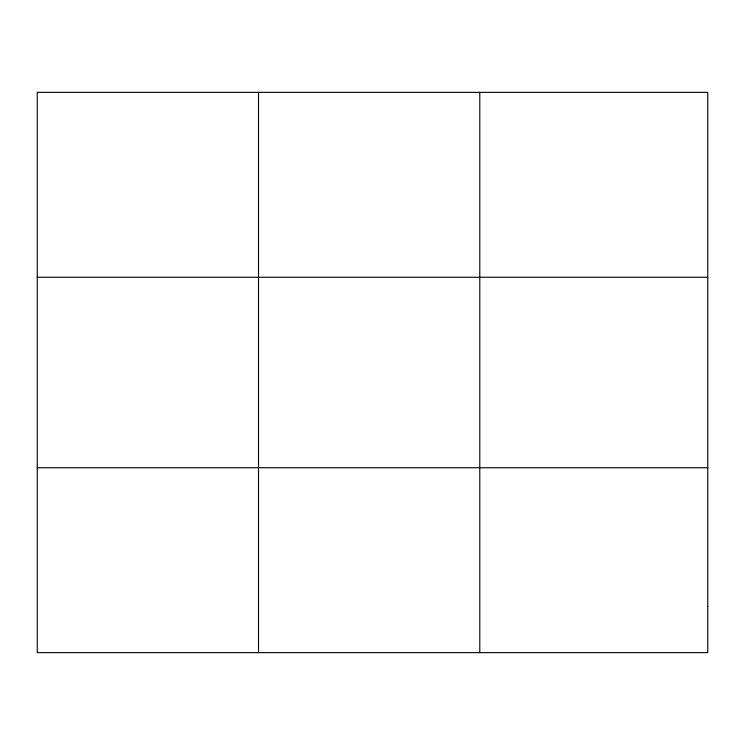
<?xml version="1.0" encoding="UTF-8"?>
<svg xmlns="http://www.w3.org/2000/svg" width="745" height="745" viewBox="0 0 745 745"><rect width="100%" height="100%" fill="white"/><g stroke="black" fill="none" stroke-linecap="round" stroke-linejoin="round"><path stroke-width="1.12" d="M258.515 652.639L258.515 92.361M479.78 652.639L479.78 92.361M37.25 277.252L707.75 277.252M37.25 467.748L707.75 467.748M707.75 606.411L707.75 652.639L37.25 652.639L37.25 92.361L707.75 92.361L707.75 606.411"/></g></svg>
